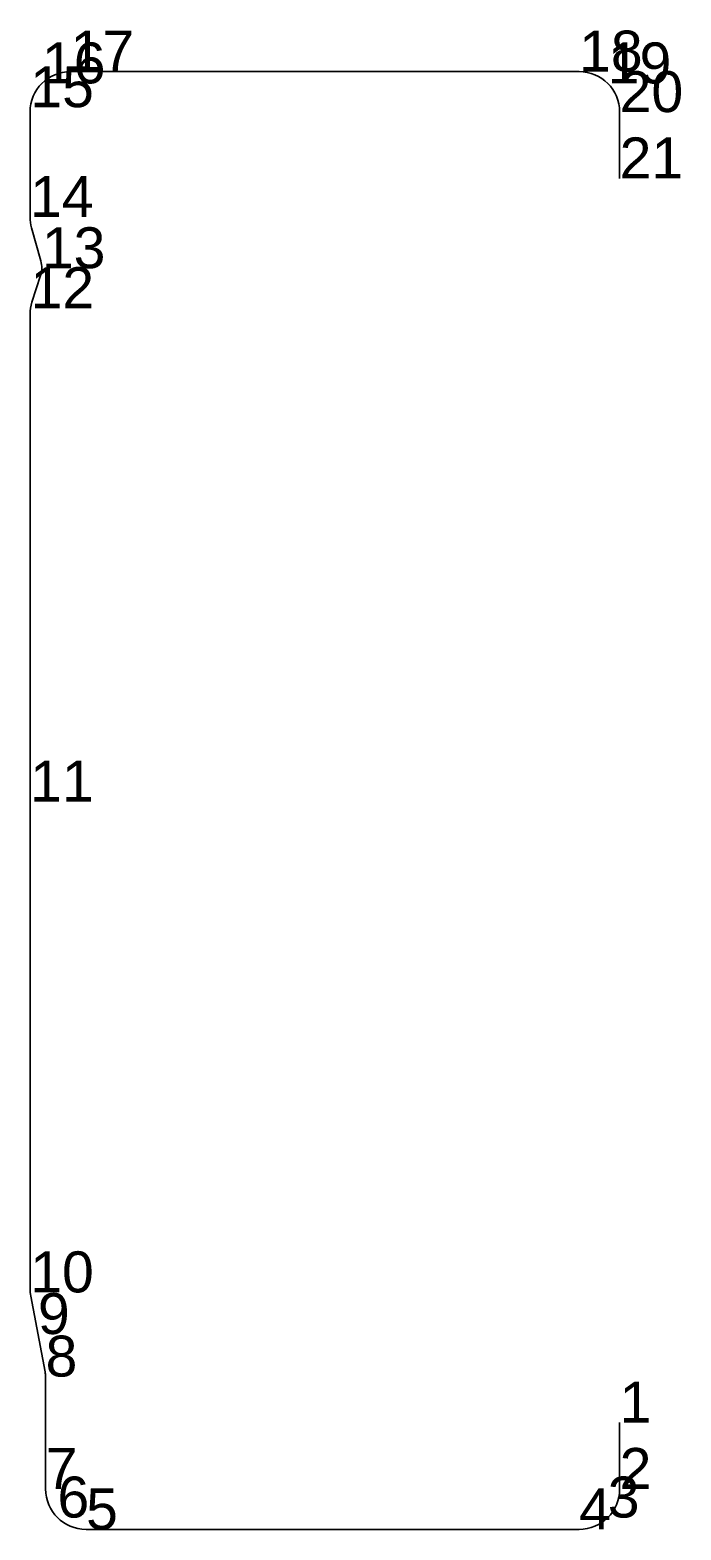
# Model space of a CAD drawing. Header units: millimetres. Extents: x 0 to 39.7, y -44.5 to 47.1.
import ezdxf

# ---------------------------------------------------------------- set-up
doc = ezdxf.new("R2010")
doc.units = ezdxf.units.MM
doc.header["$PDMODE"] = 35
doc.header["$PDSIZE"] = -10
doc.layers.get('Defpoints').update_dxf_attribs({"color": 255})
doc.layers.add('Ram', color=1, linetype='Continuous', lineweight=30)
doc.styles.get("Standard").update_dxf_attribs({"font": 'arial.ttf'})

msp = doc.modelspace()

# ---------------------------------------------------------------- linework, layer by layer
at = {"layer": 'Defpoints'}
for p in [(2.475, 44.589), (33.525, 44.589), (0, 42.114), (36, 42.114), (36, 38.064), (0, 35.708), (0.721, 32.575), (0.03, 30.134), (0.011, -29.98), (0.95, -35.124), (36, -37.936), (0.95, -41.986), (36, -41.986), (3.425, -44.461), (33.525, -44.461)]:
    msp.add_point(p, dxfattribs=at)
at = {"layer": 'Ram'}
for p, q in [((33.525, 44.589), (2.475, 44.589)), ((0, 42.114), (0, 35.708)), ((36, 38.064), (36, 42.114)), ((0.093, 35.035), (0.663, 33.018)), ((0.647, 32.133), (0.121, 30.511)), ((0, 29.748), (0, -29.748)), ((0.043, -30.21), (0.923, -34.84)), ((0.95, -35.124), (0.95, -41.986)), ((36, -41.986), (36, -37.936)), ((3.425, -44.461), (33.525, -44.461))]:
    msp.add_line(p, q, dxfattribs=at)
for centre, radius, start, end in [((2.475, 42.114), 2.475, 90, 180), ((33.525, 42.114), 2.475, 0, 90), ((2.475, 35.708), 2.475, 180, 195.78398), ((-0.804, 32.604), 1.525, 342.03798, 15.78398), ((2.475, 29.748), 2.475, 162.03798, 180), ((2.475, -29.748), 2.475, 180, 190.75797), ((-0.575, -35.124), 1.525, 360, 10.75797), ((3.425, -41.986), 2.475, 180, 270), ((33.525, -41.986), 2.475, 270, 0)]:
    msp.add_arc(centre, radius, start, end, dxfattribs=at)

# ---------------------------------------------------------------- texts
at = {"layer": 'Defpoints'}
for tag, p in [('17', (2.475, 44.589)), ('18', (33.525, 44.589)), ('16', (0.725, 43.864)), ('19', (35.275, 43.864)), ('15', (0.018, 42.411)), ('20', (36, 42.114)), ('21', (36, 38.064)), ('14', (0, 35.708)), ('13', (0.721, 32.575)), ('12', (0.03, 30.134)), ('11', (0, 0)), ('10', (0.011, -29.98)), ('9', (0.483, -32.525)), ('8', (0.95, -35.124)), ('1', (36, -37.936)), ('7', (0.95, -41.986)), ('2', (36, -41.986)), ('6', (1.675, -43.736)), ('3', (35.275, -43.736)), ('5', (3.425, -44.461)), ('4', (33.525, -44.461))]:
    msp.add_attdef(tag, p, '', height=2.5, dxfattribs=at)

doc.saveas('drawing.dxf')
